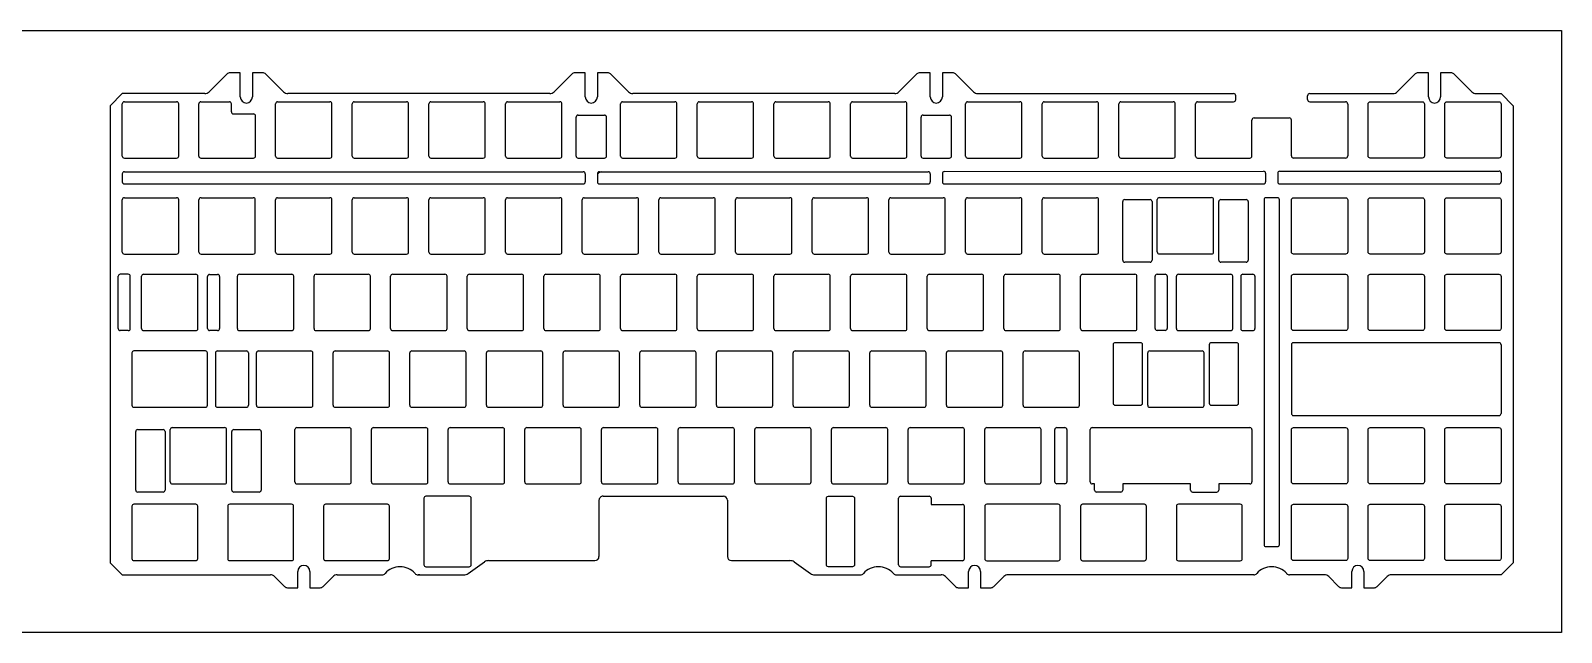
# Model space of a CAD drawing. Header units: inches. Extents: x -26 to 809, y 26 to 268.
# Drawn here: x 428.2 to 808.6, y 25.9 to 175.4 of the extents above; entities that cross this region are included whole.
import ezdxf

# ---------------------------------------------------------------- set-up
doc = ezdxf.new("R2010")
doc.units = ezdxf.units.IN
doc.header["$MEASUREMENT"] = 0
doc.layers.add('HOLE', color=10, linetype='Continuous')
doc.layers.add('최종보강', color=7, linetype='Continuous')

msp = doc.modelspace()

# ---------------------------------------------------------------- linework, layer by layer
for p, q in [((727.73, 158.25), (727.73, 159.18)), ((745.55, 158.25), (745.55, 159.18)), ((732.28, 153.7), (741, 153.7)), ((741.55, 97.34), (741.55, 80.24)), ((793.65, 97.34), (793.65, 80.24)), ((570.48, 59.69), (600.38, 59.69))]:
    msp.add_line(p, q)
at = {"color": 7}
for p, q in [((746.1, 157.7), (755, 157.7)), ((755.55, 157.15), (755.55, 144.25)), ((741.55, 144.25), (741.55, 153.15)), ((755, 143.7), (742.1, 143.7)), ((731.73, 76.24), (731.73, 63.24)), ((485.53, 75.76), (485.53, 61.22)), ((692.58, 62.74), (692.04, 62.74)), ((716.5, 61.23), (716.5, 62.74)), ((569.48, 58.69), (569.48, 44.69)), ((601.38, 58.69), (601.38, 44.69)), ((699.13, 60.74), (693.13, 60.74))]:
    msp.add_line(p, q, dxfattribs=at)
at = {"color": 7, "linetype": 'Continuous', "lineweight": 25}
for p, q in [((691.54, 63.24), (691.54, 76.24)), ((692.04, 76.74), (731.23, 76.74)), ((692.54, 62.74), (692.63, 62.74)), ((692.63, 61.24), (692.63, 62.74)), ((716.5, 62.74), (699.63, 62.74)), ((699.63, 62.74), (699.63, 61.24)), ((731.23, 62.74), (723.5, 62.74)), ((723.5, 62.74), (723.5, 61.23)), ((643.91, 42.67), (643.91, 59.17)), ((644.41, 59.67), (651.53, 59.67)), ((652.03, 59.17), (652.03, 57.67)), ((652.03, 57.67), (659.79, 57.67)), ((644.41, 42.17), (651.53, 42.17)), ((652.03, 42.67), (652.03, 43.67)), ((659.79, 43.67), (652.03, 43.67))]:
    msp.add_line(p, q, dxfattribs=at)
msp.add_lwpolyline([(57.97, 175.39), (808.63, 175.39), (808.63, 25.86), (57.97, 25.86)], close=True)
at = {"color": 7}
for points in [[(774.05, 157.7, -0.414214), (774.6, 157.15), (774.6, 144.25, -0.414214), (774.05, 143.7), (761.15, 143.7, -0.414214), (760.6, 144.25), (760.6, 157.15, -0.414214), (761.15, 157.7)], [(793.1, 157.7, -0.414214), (793.65, 157.15), (793.65, 144.25, -0.414214), (793.1, 143.7), (780.2, 143.7, -0.414214), (779.65, 144.25), (779.65, 157.15, -0.414214), (780.2, 157.7)], [(741.55, 133.32, -0.414214), (742.1, 133.87), (755, 133.87, -0.414214), (755.55, 133.32), (755.55, 120.42, -0.414214), (755, 119.87), (742.1, 119.87, -0.414214), (741.55, 120.42)], [(774.05, 133.87, -0.414214), (774.6, 133.32), (774.6, 120.42, -0.414214), (774.05, 119.87), (761.15, 119.87, -0.414214), (760.6, 120.42), (760.6, 133.32, -0.414214), (761.15, 133.87)], [(793.1, 133.87, -0.414214), (793.65, 133.32), (793.65, 120.42, -0.414214), (793.1, 119.87), (780.2, 119.87, -0.414214), (779.65, 120.42), (779.65, 133.32, -0.414214), (780.2, 133.87)], [(741.55, 114.29, -0.414214), (742.1, 114.84), (755, 114.84, -0.414214), (755.55, 114.29), (755.55, 101.39, -0.414214), (755, 100.84), (742.1, 100.84, -0.414214), (741.55, 101.39)], [(774.05, 114.84, -0.414214), (774.6, 114.29), (774.6, 101.39, -0.414214), (774.05, 100.84), (761.15, 100.84, -0.414214), (760.6, 101.39), (760.6, 114.29, -0.414214), (761.15, 114.84)], [(793.1, 114.84, -0.414214), (793.65, 114.29), (793.65, 101.39, -0.414214), (793.1, 100.84), (780.2, 100.84, -0.414214), (779.65, 101.39), (779.65, 114.29, -0.414214), (780.2, 114.84)], [(741.55, 76.19, -0.414214), (742.1, 76.74), (755, 76.74, -0.414214), (755.55, 76.19), (755.55, 63.29, -0.414214), (755, 62.74), (742.1, 62.74, -0.414214), (741.55, 63.29)], [(774.05, 76.74, -0.414214), (774.6, 76.19), (774.6, 63.29, -0.414214), (774.05, 62.74), (761.15, 62.74, -0.414214), (760.6, 63.29), (760.6, 76.19, -0.414214), (761.15, 76.74)], [(793.1, 76.74, -0.414214), (793.65, 76.19), (793.65, 63.29, -0.414214), (793.1, 62.74), (780.2, 62.74, -0.414214), (779.65, 63.29), (779.65, 76.19, -0.414214), (780.2, 76.74)], [(741.55, 57.16, -0.414214), (742.1, 57.71), (755, 57.71, -0.414214), (755.55, 57.16), (755.55, 44.26, -0.414214), (755, 43.71), (742.1, 43.71, -0.414214), (741.55, 44.26)], [(774.05, 57.71, -0.414214), (774.6, 57.16), (774.6, 44.26, -0.414214), (774.05, 43.71), (761.15, 43.71, -0.414214), (760.6, 44.26), (760.6, 57.16, -0.414214), (761.15, 57.71)], [(793.1, 57.71, -0.414214), (793.65, 57.16), (793.65, 44.26, -0.414214), (793.1, 43.71), (780.2, 43.71, -0.414214), (779.65, 44.26), (779.65, 57.16, -0.414214), (780.2, 57.71)]]:
    msp.add_lwpolyline(points, format="xyb", close=True, dxfattribs=at)
for centre, radius, start, end in [((727.18, 159.18), 0.55, 0, 90), ((727.18, 158.25), 0.55, 270, 0), ((746.1, 159.18), 0.55, 90, 180), ((746.1, 158.25), 0.55, 180, 270), ((732.28, 153.15), 0.55, 90, 180), ((741, 153.15), 0.55, 0, 90), ((742.05, 97.34), 0.5, 90, 180), ((793.15, 97.34), 0.5, 0, 90), ((742.05, 80.24), 0.5, 180, 270), ((793.15, 80.24), 0.5, 270, 0), ((570.48, 58.69), 1, 89.9973, 180), ((600.38, 58.69), 1, 0, 89.9973)]:
    msp.add_arc(centre, radius, start, end)
for centre, radius, start, end in [((755, 157.15), 0.55, 0, 90), ((742.1, 144.25), 0.55, 180, 270), ((755, 144.25), 0.55, 270, 0), ((485.03, 75.76), 0.5, 0, 90), ((731.23, 76.24), 0.5, 0, 89.9999), ((485.03, 61.22), 0.5, 270, 0), ((692.04, 63.24), 0.5, 180, 270), ((699.13, 61.24), 0.5, 270, 0), ((717, 61.23), 0.5, 180, 270), ((723, 61.23), 0.5, 270, 0), ((659.79, 57.17), 0.5, 359.9975, 90), ((568.48, 44.69), 1, 270, 0), ((602.38, 44.69), 1, 180, 270)]:
    msp.add_arc(centre, radius, start, end, dxfattribs=at)
at = {"color": 7, "linetype": 'Continuous', "lineweight": 25}
for centre, radius, start, end in [((692.04, 76.24), 0.5, 89.9999, 180), ((730.73, 75.74), 1, 89.4666, 90), ((644.41, 59.17), 0.5, 90, 180), ((651.53, 59.17), 0.5, 0, 90), ((644.41, 42.67), 0.5, 180, 270), ((651.53, 42.67), 0.5, 270, 0)]:
    msp.add_arc(centre, radius, start, end, dxfattribs=at)
at = {"color": 7, "lineweight": 25}
for centre, start, end in [((693.13, 61.24), 180, 270), ((731.23, 63.24), 270, 0)]:
    msp.add_arc(centre, 0.5, start, end, dxfattribs=at)
at = {"layer": 'Defpoints', "color": 7}
for p, q in [((477.05, 164.64), (472.58, 160.17)), ((480.35, 164.93), (477.76, 164.93)), ((480.35, 158.9), (480.35, 164.93)), ((485.93, 164.93), (483.35, 164.93)), ((483.35, 164.93), (483.35, 158.9)), ((491.11, 160.17), (486.64, 164.64)), ((562.78, 164.64), (558.31, 160.17)), ((566.07, 164.93), (563.48, 164.93)), ((566.07, 158.9), (566.07, 164.93)), ((571.66, 164.93), (569.07, 164.93)), ((569.07, 164.93), (569.07, 158.9)), ((576.83, 160.17), (572.36, 164.64)), ((648.5, 164.64), (644.03, 160.17)), ((651.8, 164.93), (649.21, 164.93)), ((651.8, 158.9), (651.8, 164.93)), ((657.38, 164.93), (654.8, 164.93)), ((654.8, 164.93), (654.8, 158.9)), ((658.09, 164.64), (662.56, 160.17)), ((767.86, 160.17), (772.33, 164.64)), ((775.62, 164.93), (773.03, 164.93)), ((775.62, 158.9), (775.62, 164.93)), ((781.21, 164.93), (778.62, 164.93)), ((778.62, 164.93), (778.62, 158.9)), ((781.91, 164.64), (786.38, 160.17)), ((451.01, 159.73), (448.01, 156.73)), ((448.01, 156.73), (448.01, 43.17)), ((471.52, 159.73), (451.01, 159.73)), ((451.03, 144.2), (451.03, 157.2)), ((451.53, 157.7), (464.53, 157.7)), ((465.03, 144.2), (465.03, 157.2)), ((470.03, 144.2), (470.03, 157.2)), ((470.53, 157.7), (477.63, 157.7)), ((478.13, 155.2), (478.13, 157.2)), ((489.13, 144.2), (489.13, 157.2)), ((489.63, 157.7), (502.63, 157.7)), ((557.25, 159.73), (492.17, 159.73)), ((503.13, 144.2), (503.13, 157.2)), ((508.18, 144.2), (508.18, 157.2)), ((508.68, 157.7), (521.68, 157.7)), ((522.18, 144.2), (522.18, 157.2)), ((527.23, 144.2), (527.23, 157.2)), ((527.73, 157.7), (540.73, 157.7)), ((541.23, 144.2), (541.23, 157.2)), ((546.28, 144.2), (546.28, 157.2)), ((546.78, 157.7), (559.78, 157.7)), ((560.28, 144.2), (560.28, 157.2)), ((574.86, 144.2), (574.86, 157.2)), ((575.36, 157.7), (588.36, 157.7)), ((642.97, 159.73), (577.89, 159.73)), ((588.86, 144.2), (588.86, 157.2)), ((593.91, 144.2), (593.91, 157.2)), ((594.41, 157.7), (607.41, 157.7)), ((607.91, 144.2), (607.91, 157.2)), ((612.96, 144.2), (612.96, 157.2)), ((613.46, 157.7), (626.46, 157.7)), ((626.96, 144.2), (626.96, 157.2)), ((632.01, 144.2), (632.01, 157.2)), ((632.51, 157.7), (645.51, 157.7)), ((646.01, 144.2), (646.01, 157.2)), ((660.58, 144.2), (660.58, 157.2)), ((661.08, 157.7), (674.08, 157.7)), ((663.62, 159.73), (727.18, 159.73)), ((674.58, 144.2), (674.58, 157.2)), ((679.63, 144.2), (679.63, 157.2)), ((680.13, 157.7), (693.13, 157.7)), ((693.63, 144.2), (693.63, 157.2)), ((698.68, 144.2), (698.68, 157.2)), ((699.18, 157.7), (712.18, 157.7)), ((712.68, 144.2), (712.68, 157.2)), ((717.73, 144.2), (717.73, 157.2)), ((718.23, 157.7), (727.18, 157.7)), ((746.1, 159.73), (766.8, 159.73)), ((787.44, 159.73), (793.67, 159.73)), ((793.67, 159.73), (796.67, 156.73)), ((796.67, 156.73), (796.67, 43.17)), ((478.63, 154.7), (483.63, 154.7)), ((484.13, 144.2), (484.13, 154.2)), ((563.79, 144.2), (563.79, 153.9)), ((564.29, 154.4), (570.85, 154.4)), ((571.35, 144.2), (571.35, 153.9)), ((649.51, 144.2), (649.51, 153.9)), ((650.01, 154.4), (656.58, 154.4)), ((657.08, 144.2), (657.08, 153.9)), ((731.73, 144.2), (731.73, 153.15)), ((451.53, 143.7), (464.53, 143.7)), ((470.53, 143.7), (483.63, 143.7)), ((489.63, 143.7), (502.63, 143.7)), ((508.68, 143.7), (521.68, 143.7)), ((527.73, 143.7), (540.73, 143.7)), ((546.78, 143.7), (559.78, 143.7)), ((564.29, 143.7), (570.85, 143.7)), ((575.36, 143.7), (588.36, 143.7)), ((594.41, 143.7), (607.41, 143.7)), ((613.46, 143.7), (626.46, 143.7)), ((632.51, 143.7), (645.51, 143.7)), ((650.01, 143.7), (656.58, 143.7)), ((661.08, 143.7), (674.08, 143.7)), ((680.13, 143.7), (693.13, 143.7)), ((699.18, 143.7), (712.18, 143.7)), ((718.23, 143.7), (731.23, 143.7)), ((451.03, 139.8), (451.03, 137.8)), ((451.53, 140.3), (565.57, 140.3)), ((451.53, 137.3), (565.57, 137.3)), ((566.07, 139.8), (566.07, 137.8)), ((569.07, 139.8), (569.07, 137.8)), ((569.57, 140.3), (651.3, 140.3)), ((569.57, 137.3), (651.3, 137.3)), ((651.8, 139.8), (651.8, 137.8)), ((654.8, 139.87), (654.8, 137.8)), ((655.29, 140.37), (734.64, 140.44)), ((655.3, 137.3), (734.64, 137.3)), ((735.14, 139.94), (735.14, 137.8)), ((738.14, 139.95), (738.14, 137.8)), ((738.64, 140.45), (793.14, 140.5)), ((738.64, 137.3), (793.15, 137.3)), ((793.65, 140), (793.65, 137.8)), ((451.03, 120.37), (451.03, 133.37)), ((451.53, 133.87), (464.53, 133.87)), ((465.03, 120.37), (465.03, 133.37)), ((470.08, 120.37), (470.08, 133.37)), ((470.58, 133.87), (483.58, 133.87)), ((484.08, 120.37), (484.08, 133.37)), ((489.13, 120.37), (489.13, 133.37)), ((489.63, 133.87), (502.63, 133.87)), ((503.13, 120.37), (503.13, 133.37)), ((508.18, 120.37), (508.18, 133.37)), ((508.68, 133.87), (521.68, 133.87)), ((522.18, 120.37), (522.18, 133.37)), ((527.23, 120.37), (527.23, 133.37)), ((527.73, 133.87), (540.73, 133.87)), ((541.23, 120.37), (541.23, 133.37)), ((546.28, 120.37), (546.28, 133.37)), ((546.78, 133.87), (559.78, 133.87)), ((560.28, 120.37), (560.28, 133.37)), ((565.33, 120.37), (565.33, 133.37)), ((565.83, 133.87), (578.83, 133.87)), ((579.33, 120.37), (579.33, 133.37)), ((584.38, 120.37), (584.38, 133.37)), ((584.88, 133.87), (597.88, 133.87)), ((598.38, 120.37), (598.38, 133.37)), ((603.43, 120.37), (603.43, 133.37)), ((603.93, 133.87), (616.93, 133.87)), ((617.43, 120.37), (617.43, 133.37)), ((622.48, 120.37), (622.48, 133.37)), ((622.98, 133.87), (635.98, 133.87)), ((636.48, 120.37), (636.48, 133.37)), ((641.53, 120.37), (641.53, 133.37)), ((642.03, 133.87), (655.03, 133.87)), ((655.53, 120.37), (655.53, 133.37)), ((660.58, 120.37), (660.58, 133.37)), ((661.08, 133.87), (674.08, 133.87)), ((674.58, 120.37), (674.58, 133.37)), ((679.63, 120.37), (679.63, 133.37)), ((680.13, 133.87), (693.13, 133.87)), ((693.63, 120.37), (693.63, 133.37)), ((708.21, 120.39), (708.21, 133.39)), ((708.71, 133.89), (721.71, 133.89)), ((722.21, 120.39), (722.21, 133.39)), ((734.74, 133.37), (734.74, 47.67)), ((738.05, 133.87), (735.24, 133.87)), ((738.55, 47.67), (738.55, 133.37)), ((451.53, 119.87), (464.53, 119.87)), ((470.58, 119.87), (483.58, 119.87)), ((489.63, 119.87), (502.63, 119.87)), ((508.68, 119.87), (521.68, 119.87)), ((527.73, 119.87), (540.73, 119.87)), ((546.78, 119.87), (559.78, 119.87)), ((565.83, 119.87), (578.83, 119.87)), ((584.88, 119.87), (597.88, 119.87)), ((603.93, 119.87), (616.93, 119.87)), ((622.98, 119.87), (635.98, 119.87)), ((642.03, 119.87), (655.03, 119.87)), ((661.08, 119.87), (674.08, 119.87)), ((680.13, 119.87), (693.13, 119.87)), ((708.71, 119.89), (721.71, 119.89)), ((450.01, 101.34), (450.01, 114.34)), ((452.51, 114.84), (450.51, 114.84)), ((453.01, 101.34), (453.01, 114.34)), ((455.8, 101.34), (455.8, 114.34)), ((456.3, 114.84), (469.3, 114.84)), ((469.8, 101.34), (469.8, 114.34)), ((472.2, 101.37), (472.2, 114.31)), ((472.7, 114.81), (474.7, 114.81)), ((475.2, 114.31), (475.2, 101.37)), ((479.61, 101.34), (479.61, 114.34)), ((480.11, 114.84), (493.11, 114.84)), ((493.61, 101.34), (493.61, 114.34)), ((498.66, 101.34), (498.66, 114.34)), ((499.16, 114.84), (512.16, 114.84)), ((512.66, 101.34), (512.66, 114.34)), ((517.71, 101.34), (517.71, 114.34)), ((518.21, 114.84), (531.21, 114.84)), ((531.71, 101.34), (531.71, 114.34)), ((536.76, 101.34), (536.76, 114.34)), ((537.26, 114.84), (550.26, 114.84)), ((550.76, 101.34), (550.76, 114.34)), ((555.81, 101.34), (555.81, 114.34)), ((556.31, 114.84), (569.31, 114.84)), ((569.81, 101.34), (569.81, 114.34)), ((574.86, 101.34), (574.86, 114.34)), ((575.36, 114.84), (588.36, 114.84)), ((588.86, 101.34), (588.86, 114.34)), ((593.91, 101.34), (593.91, 114.34)), ((594.41, 114.84), (607.41, 114.84)), ((607.91, 101.34), (607.91, 114.34)), ((612.96, 101.34), (612.96, 114.34)), ((613.46, 114.84), (626.46, 114.84)), ((626.96, 101.34), (626.96, 114.34)), ((632.01, 101.34), (632.01, 114.34)), ((632.51, 114.84), (645.51, 114.84)), ((646.01, 101.34), (646.01, 114.34)), ((651.06, 101.34), (651.06, 114.34)), ((651.56, 114.84), (664.56, 114.84)), ((665.06, 101.34), (665.06, 114.34)), ((670.11, 101.34), (670.11, 114.34)), ((670.61, 114.84), (683.61, 114.84)), ((684.11, 101.34), (684.11, 114.34)), ((689.16, 101.34), (689.16, 114.34)), ((689.66, 114.84), (702.66, 114.84)), ((703.16, 101.34), (703.16, 114.34)), ((707.67, 101.4), (707.67, 114.34)), ((708.17, 114.84), (710.17, 114.84)), ((710.67, 114.34), (710.67, 101.4)), ((712.97, 101.34), (712.97, 114.34)), ((713.47, 114.84), (726.47, 114.84)), ((726.97, 101.34), (726.97, 114.34)), ((728.97, 114.34), (728.97, 101.34)), ((729.47, 114.84), (731.97, 114.84)), ((732.47, 114.34), (732.47, 101.34)), ((452.51, 100.84), (450.51, 100.84)), ((456.3, 100.84), (469.3, 100.84)), ((474.7, 100.87), (472.7, 100.87)), ((480.11, 100.84), (493.11, 100.84)), ((499.16, 100.84), (512.16, 100.84)), ((518.21, 100.84), (531.21, 100.84)), ((537.26, 100.84), (550.26, 100.84)), ((556.31, 100.84), (569.31, 100.84)), ((575.36, 100.84), (588.36, 100.84)), ((594.41, 100.84), (607.41, 100.84)), ((613.46, 100.84), (626.46, 100.84)), ((632.51, 100.84), (645.51, 100.84)), ((651.56, 100.84), (664.56, 100.84)), ((670.61, 100.84), (683.61, 100.84)), ((689.66, 100.84), (702.66, 100.84)), ((710.17, 100.9), (708.17, 100.9)), ((713.47, 100.84), (726.47, 100.84)), ((729.47, 100.84), (731.97, 100.84)), ((453.41, 95.29), (453.41, 82.29)), ((471.68, 95.79), (453.91, 95.79)), ((472.18, 82.29), (472.18, 95.29)), ((474.18, 95.29), (474.18, 82.29)), ((474.68, 95.79), (481.87, 95.79)), ((482.37, 95.29), (482.37, 82.29)), ((484.37, 82.29), (484.37, 95.29)), ((484.87, 95.79), (497.87, 95.79)), ((498.37, 82.29), (498.37, 95.29)), ((503.42, 82.29), (503.42, 95.29)), ((503.92, 95.79), (516.92, 95.79)), ((517.42, 82.29), (517.42, 95.29)), ((522.47, 82.29), (522.47, 95.29)), ((522.97, 95.79), (535.97, 95.79)), ((536.47, 82.29), (536.47, 95.29)), ((541.52, 82.29), (541.52, 95.29)), ((542.02, 95.79), (555.02, 95.79)), ((555.52, 82.29), (555.52, 95.29)), ((560.57, 82.29), (560.57, 95.29)), ((561.07, 95.79), (574.07, 95.79)), ((574.57, 82.29), (574.57, 95.29)), ((579.62, 82.29), (579.62, 95.29)), ((580.12, 95.79), (593.12, 95.79)), ((593.62, 82.29), (593.62, 95.29)), ((598.67, 82.29), (598.67, 95.29)), ((599.17, 95.79), (612.17, 95.79)), ((612.67, 82.29), (612.67, 95.29)), ((617.72, 82.29), (617.72, 95.29)), ((618.22, 95.79), (631.22, 95.79)), ((631.72, 82.29), (631.72, 95.29)), ((636.77, 82.29), (636.77, 95.29)), ((637.27, 95.79), (650.27, 95.79)), ((650.77, 82.29), (650.77, 95.29)), ((655.82, 82.29), (655.82, 95.29)), ((656.32, 95.79), (669.32, 95.79)), ((669.82, 82.29), (669.82, 95.29)), ((674.87, 82.29), (674.87, 95.29)), ((675.37, 95.79), (688.37, 95.79)), ((688.87, 82.29), (688.87, 95.29)), ((705.83, 82.29), (705.83, 95.29)), ((706.33, 95.79), (719.33, 95.79)), ((719.83, 82.29), (719.83, 95.29)), ((793.15, 97.84), (742.05, 97.84)), ((453.91, 81.79), (471.68, 81.79)), ((474.68, 81.79), (481.87, 81.79)), ((484.87, 81.79), (497.87, 81.79)), ((503.92, 81.79), (516.92, 81.79)), ((522.97, 81.79), (535.97, 81.79)), ((542.02, 81.79), (555.02, 81.79)), ((561.07, 81.79), (574.07, 81.79)), ((580.12, 81.79), (593.12, 81.79)), ((599.17, 81.79), (612.17, 81.79)), ((618.22, 81.79), (631.22, 81.79)), ((637.27, 81.79), (650.27, 81.79)), ((656.32, 81.79), (669.32, 81.79)), ((675.37, 81.79), (688.37, 81.79)), ((706.33, 81.79), (719.33, 81.79)), ((462.94, 63.24), (462.94, 76.24)), ((463.44, 76.74), (476.44, 76.74)), ((476.94, 63.24), (476.94, 76.24)), ((493.9, 63.24), (493.9, 76.24)), ((494.4, 76.74), (507.4, 76.74)), ((507.9, 63.24), (507.9, 76.24)), ((512.95, 63.24), (512.95, 76.24)), ((513.45, 76.74), (526.45, 76.74)), ((526.95, 63.24), (526.95, 76.24)), ((532, 63.24), (532, 76.24)), ((532.5, 76.74), (545.5, 76.74)), ((546, 63.24), (546, 76.24)), ((551.05, 63.24), (551.05, 76.24)), ((551.55, 76.74), (564.55, 76.74)), ((565.05, 63.24), (565.05, 76.24)), ((570.1, 63.24), (570.1, 76.24)), ((570.6, 76.74), (583.6, 76.74)), ((584.1, 63.24), (584.1, 76.24)), ((589.15, 63.24), (589.15, 76.24)), ((589.65, 76.74), (602.65, 76.74)), ((603.15, 63.24), (603.15, 76.24)), ((608.2, 63.24), (608.2, 76.24)), ((608.7, 76.74), (621.7, 76.74)), ((622.2, 63.24), (622.2, 76.24)), ((627.25, 63.24), (627.25, 76.24)), ((627.75, 76.74), (640.75, 76.74)), ((641.25, 63.24), (641.25, 76.24)), ((646.3, 63.24), (646.3, 76.24)), ((646.8, 76.74), (659.8, 76.74)), ((660.3, 63.24), (660.3, 76.24)), ((665.35, 63.24), (665.35, 76.24)), ((665.85, 76.74), (678.85, 76.74)), ((679.35, 63.24), (679.35, 76.24)), ((682.75, 63.3), (682.75, 76.24)), ((683.25, 76.74), (685.25, 76.74)), ((685.75, 76.24), (685.75, 63.3)), ((742.05, 79.74), (793.15, 79.74)), ((463.44, 62.74), (476.44, 62.74)), ((494.4, 62.74), (507.4, 62.74)), ((513.45, 62.74), (526.45, 62.74)), ((532.5, 62.74), (545.5, 62.74)), ((551.55, 62.74), (564.55, 62.74)), ((570.6, 62.74), (583.6, 62.74)), ((589.65, 62.74), (602.65, 62.74)), ((608.7, 62.74), (621.7, 62.74)), ((627.75, 62.74), (640.75, 62.74)), ((646.8, 62.74), (659.8, 62.74)), ((665.85, 62.74), (678.85, 62.74)), ((685.25, 62.8), (683.25, 62.8)), ((453.41, 57.19), (453.41, 44.19)), ((469.29, 57.69), (453.91, 57.69)), ((469.79, 44.19), (469.79, 57.19)), ((477.22, 57.19), (477.22, 44.19)), ((493.1, 57.69), (477.72, 57.69)), ((493.6, 44.19), (493.6, 57.19)), ((501.03, 57.19), (501.03, 44.19)), ((516.91, 57.69), (501.53, 57.69)), ((517.41, 44.19), (517.41, 57.19)), ((660.29, 44.17), (660.29, 57.17)), ((665.34, 57.18), (665.34, 44.18)), ((683.6, 57.68), (665.84, 57.68)), ((684.1, 44.18), (684.1, 57.18)), ((689.15, 57.18), (689.15, 44.18)), ((705.03, 57.68), (689.65, 57.68)), ((705.53, 44.18), (705.53, 57.18)), ((712.96, 57.18), (712.96, 44.18)), ((728.84, 57.68), (713.46, 57.68)), ((717, 60.73), (723, 60.73)), ((729.34, 44.18), (729.34, 57.18)), ((735.24, 47.17), (738.05, 47.17)), ((448.01, 43.17), (451.01, 40.17)), ((453.91, 43.69), (469.29, 43.69)), ((477.72, 43.69), (493.1, 43.69)), ((501.53, 43.69), (516.91, 43.69)), ((525.97, 44.69), (525.97, 44.69)), ((536.95, 40.46), (540.99, 43.4)), ((542.03, 43.69), (568.48, 43.69)), ((602.38, 43.69), (616.92, 43.69)), ((617.96, 43.4), (622.01, 40.46)), ((665.84, 43.68), (683.6, 43.68)), ((689.65, 43.68), (705.03, 43.68)), ((713.46, 43.68), (728.84, 43.68)), ((796.67, 43.17), (793.67, 40.17)), ((451.01, 40.17), (487.81, 40.17)), ((488.87, 39.73), (491.34, 37.26)), ((494.63, 36.97), (494.63, 40.99)), ((497.63, 40.99), (497.63, 36.97)), ((500.93, 37.26), (503.39, 39.73)), ((504.45, 40.17), (515.57, 40.17)), ((524.97, 40.17), (524.51, 40.17)), ((524.51, 40.17), (535.91, 40.17)), ((623.04, 40.17), (634.44, 40.17)), ((643.39, 40.17), (654.5, 40.17)), ((655.56, 39.73), (658.03, 37.26)), ((661.32, 36.97), (661.32, 40.99)), ((664.32, 40.99), (664.32, 36.97)), ((667.61, 37.26), (670.08, 39.73)), ((732.17, 40.17), (671.14, 40.17)), ((749.75, 40.17), (741.11, 40.17)), ((750.81, 39.73), (753.28, 37.26)), ((756.57, 36.97), (756.57, 40.99)), ((759.57, 40.99), (759.57, 36.97)), ((762.86, 37.26), (765.33, 39.73)), ((793.67, 40.17), (766.39, 40.17)), ((492.05, 36.97), (494.63, 36.97)), ((497.63, 36.97), (500.22, 36.97)), ((658.73, 36.97), (661.32, 36.97)), ((664.32, 36.97), (666.91, 36.97)), ((753.98, 36.97), (756.57, 36.97)), ((759.57, 36.97), (762.16, 36.97))]:
    msp.add_line(p, q, dxfattribs=at)
for centre, radius, start, end in [((477.76, 163.93), 1, 90, 135), ((485.93, 163.93), 1, 45, 90), ((563.48, 163.93), 1, 90, 135), ((571.66, 163.93), 1, 45, 90), ((649.21, 163.93), 1, 90, 135), ((657.38, 163.93), 1, 45, 90), ((773.03, 163.93), 1, 90, 135), ((781.21, 163.93), 1, 45, 90), ((471.52, 161.23), 1.5, 270, 315), ((492.17, 161.23), 1.5, 225, 270), ((557.25, 161.23), 1.5, 270, 315), ((577.89, 161.23), 1.5, 225, 270), ((642.97, 161.23), 1.5, 270, 315), ((663.62, 161.23), 1.5, 225, 270), ((766.8, 161.23), 1.5, 270, 315), ((787.44, 161.23), 1.5, 225, 270), ((451.53, 157.2), 0.5, 90, 180), ((464.53, 157.2), 0.5, 0, 90), ((470.53, 157.2), 0.5, 90, 180), ((477.63, 157.2), 0.5, 0, 90), ((481.85, 158.9), 1.5, 180, 0), ((489.63, 157.2), 0.5, 90, 180), ((502.63, 157.2), 0.5, 0, 90), ((508.68, 157.2), 0.5, 90, 180), ((521.68, 157.2), 0.5, 0, 90), ((527.73, 157.2), 0.5, 90, 180), ((540.73, 157.2), 0.5, 0, 90), ((546.78, 157.2), 0.5, 90, 180), ((559.78, 157.2), 0.5, 0, 90), ((567.57, 158.9), 1.5, 180, 0), ((575.36, 157.2), 0.5, 90, 180), ((588.36, 157.2), 0.5, 0, 90), ((594.41, 157.2), 0.5, 90, 180), ((607.41, 157.2), 0.5, 0, 90), ((613.46, 157.2), 0.5, 90, 180), ((626.46, 157.2), 0.5, 0, 90), ((632.51, 157.2), 0.5, 90, 180), ((645.51, 157.2), 0.5, 0, 90), ((653.3, 158.9), 1.5, 180, 0), ((661.08, 157.2), 0.5, 90, 180), ((674.08, 157.2), 0.5, 0, 90), ((680.13, 157.2), 0.5, 90, 180), ((693.13, 157.2), 0.5, 0, 90), ((699.18, 157.2), 0.5, 90, 180), ((712.18, 157.2), 0.5, 0, 90), ((718.23, 157.2), 0.5, 90, 180), ((777.12, 158.9), 1.5, 180, 0), ((478.63, 155.2), 0.5, 180, 270), ((483.63, 154.2), 0.5, 0, 90), ((564.29, 153.9), 0.5, 90, 180), ((570.85, 153.9), 0.5, 0, 90), ((650.01, 153.9), 0.5, 90, 180), ((656.58, 153.9), 0.5, 0, 90), ((451.53, 144.2), 0.5, 180, 270), ((464.53, 144.2), 0.5, 270, 0), ((470.53, 144.2), 0.5, 180, 270), ((483.63, 144.2), 0.5, 270, 0), ((489.63, 144.2), 0.5, 180, 270), ((502.63, 144.2), 0.5, 270, 0), ((508.68, 144.2), 0.5, 180, 270), ((521.68, 144.2), 0.5, 270, 0), ((527.73, 144.2), 0.5, 180, 270), ((540.73, 144.2), 0.5, 270, 0), ((546.78, 144.2), 0.5, 180, 270), ((559.78, 144.2), 0.5, 270, 0), ((564.29, 144.2), 0.5, 180, 270), ((570.85, 144.2), 0.5, 270, 0), ((575.36, 144.2), 0.5, 180, 270), ((588.36, 144.2), 0.5, 270, 0), ((594.41, 144.2), 0.5, 180, 270), ((607.41, 144.2), 0.5, 270, 0), ((613.46, 144.2), 0.5, 180, 270), ((626.46, 144.2), 0.5, 270, 0), ((632.51, 144.2), 0.5, 180, 270), ((645.51, 144.2), 0.5, 270, 0), ((650.01, 144.2), 0.5, 180, 270), ((656.58, 144.2), 0.5, 270, 0), ((661.08, 144.2), 0.5, 180, 270), ((674.08, 144.2), 0.5, 270, 0), ((680.13, 144.2), 0.5, 180, 270), ((693.13, 144.2), 0.5, 270, 0), ((699.18, 144.2), 0.5, 180, 270), ((712.18, 144.2), 0.5, 270, 0), ((718.23, 144.2), 0.5, 180, 270), ((731.23, 144.2), 0.5, 270, 0), ((451.53, 139.8), 0.5, 90, 180), ((451.53, 137.8), 0.5, 180, 270), ((565.57, 139.8), 0.5, 0, 90), ((565.57, 137.8), 0.5, 270, 0), ((569.57, 139.8), 0.5, 90, 180), ((570.07, 139.3), 1, 90, 180), ((569.57, 137.8), 0.5, 180, 270), ((651.3, 139.8), 0.5, 0, 90), ((651.3, 137.8), 0.5, 270, 0), ((655.3, 139.87), 0.5, 90.0542, 180), ((655.3, 137.8), 0.5, 180, 270), ((734.64, 139.94), 0.5, 360, 90.0542), ((734.64, 137.8), 0.5, 270, 360), ((738.64, 139.95), 0.5, 90.0542, 180), ((738.64, 137.8), 0.5, 180, 270), ((793.15, 140), 0.5, 0, 90.0542), ((793.15, 137.8), 0.5, 270, 0), ((451.53, 133.37), 0.5, 90, 180), ((464.53, 133.37), 0.5, 0, 90), ((470.58, 133.37), 0.5, 90, 180), ((483.58, 133.37), 0.5, 0, 90), ((489.63, 133.37), 0.5, 90, 180), ((502.63, 133.37), 0.5, 0, 90), ((508.68, 133.37), 0.5, 90, 180), ((521.68, 133.37), 0.5, 0, 90), ((527.73, 133.37), 0.5, 90, 180), ((540.73, 133.37), 0.5, 0, 90), ((546.78, 133.37), 0.5, 90, 180), ((559.78, 133.37), 0.5, 0, 90), ((565.83, 133.37), 0.5, 90, 180), ((578.83, 133.37), 0.5, 0, 90), ((584.88, 133.37), 0.5, 90, 180), ((597.88, 133.37), 0.5, 0, 90), ((603.93, 133.37), 0.5, 90, 180), ((616.93, 133.37), 0.5, 0, 90), ((622.98, 133.37), 0.5, 90, 180), ((635.98, 133.37), 0.5, 0, 90), ((642.03, 133.37), 0.5, 90, 180), ((655.03, 133.37), 0.5, 0, 90), ((661.08, 133.37), 0.5, 90, 180), ((674.08, 133.37), 0.5, 0, 90), ((680.13, 133.37), 0.5, 90, 180), ((693.13, 133.37), 0.5, 0, 90), ((708.71, 133.39), 0.5, 90, 180), ((721.71, 133.39), 0.5, 0, 90), ((735.24, 133.37), 0.5, 90, 180), ((738.05, 133.37), 0.5, 0, 90), ((451.53, 120.37), 0.5, 180, 270), ((464.53, 120.37), 0.5, 270, 0), ((470.58, 120.37), 0.5, 180, 270), ((483.58, 120.37), 0.5, 270, 0), ((489.63, 120.37), 0.5, 180, 270), ((502.63, 120.37), 0.5, 270, 0), ((508.68, 120.37), 0.5, 180, 270), ((521.68, 120.37), 0.5, 270, 0), ((527.73, 120.37), 0.5, 180, 270), ((540.73, 120.37), 0.5, 270, 0), ((546.78, 120.37), 0.5, 180, 270), ((559.78, 120.37), 0.5, 270, 0), ((565.83, 120.37), 0.5, 180, 270), ((578.83, 120.37), 0.5, 270, 0), ((584.88, 120.37), 0.5, 180, 270), ((597.88, 120.37), 0.5, 270, 0), ((603.93, 120.37), 0.5, 180, 270), ((616.93, 120.37), 0.5, 270, 0), ((622.98, 120.37), 0.5, 180, 270), ((635.98, 120.37), 0.5, 270, 0), ((642.03, 120.37), 0.5, 180, 270), ((655.03, 120.37), 0.5, 270, 0), ((661.08, 120.37), 0.5, 180, 270), ((674.08, 120.37), 0.5, 270, 0), ((680.13, 120.37), 0.5, 180, 270), ((693.13, 120.37), 0.5, 270, 0), ((708.71, 120.39), 0.5, 180, 270), ((721.71, 120.39), 0.5, 270, 0), ((450.51, 114.34), 0.5, 90, 180), ((452.51, 114.34), 0.5, 0, 90), ((456.3, 114.34), 0.5, 90, 180), ((469.3, 114.34), 0.5, 0, 90), ((472.7, 114.31), 0.5, 90, 180), ((474.7, 114.31), 0.5, 360, 90), ((480.11, 114.34), 0.5, 90, 180), ((493.11, 114.34), 0.5, 0, 90), ((499.16, 114.34), 0.5, 90, 180), ((512.16, 114.34), 0.5, 0, 90), ((518.21, 114.34), 0.5, 90, 180), ((531.21, 114.34), 0.5, 0, 90), ((537.26, 114.34), 0.5, 90, 180), ((550.26, 114.34), 0.5, 0, 90), ((556.31, 114.34), 0.5, 90, 180), ((569.31, 114.34), 0.5, 0, 90), ((575.36, 114.34), 0.5, 90, 180), ((588.36, 114.34), 0.5, 0, 90), ((594.41, 114.34), 0.5, 90, 180), ((607.41, 114.34), 0.5, 0, 90), ((613.46, 114.34), 0.5, 90, 180), ((626.46, 114.34), 0.5, 0, 90), ((632.51, 114.34), 0.5, 90, 180), ((645.51, 114.34), 0.5, 0, 90), ((651.56, 114.34), 0.5, 90, 180), ((664.56, 114.34), 0.5, 0, 90), ((670.61, 114.34), 0.5, 90, 180), ((683.61, 114.34), 0.5, 0, 90), ((689.66, 114.34), 0.5, 90, 180), ((702.66, 114.34), 0.5, 0, 90), ((708.17, 114.34), 0.5, 90, 180), ((710.17, 114.34), 0.5, 360, 90), ((713.47, 114.34), 0.5, 90, 180), ((726.47, 114.34), 0.5, 0, 90), ((729.47, 114.34), 0.5, 90, 180), ((731.97, 114.34), 0.5, 0, 90), ((450.51, 101.34), 0.5, 180, 270), ((452.51, 101.34), 0.5, 270, 0), ((456.3, 101.34), 0.5, 180, 270), ((469.3, 101.34), 0.5, 270, 0), ((472.7, 101.37), 0.5, 180, 270), ((474.7, 101.37), 0.5, 270, 360), ((480.11, 101.34), 0.5, 180, 270), ((493.11, 101.34), 0.5, 270, 0), ((499.16, 101.34), 0.5, 180, 270), ((512.16, 101.34), 0.5, 270, 0), ((518.21, 101.34), 0.5, 180, 270), ((531.21, 101.34), 0.5, 270, 0), ((537.26, 101.34), 0.5, 180, 270), ((550.26, 101.34), 0.5, 270, 0), ((556.31, 101.34), 0.5, 180, 270), ((569.31, 101.34), 0.5, 270, 0), ((575.36, 101.34), 0.5, 180, 270), ((588.36, 101.34), 0.5, 270, 0), ((594.41, 101.34), 0.5, 180, 270), ((607.41, 101.34), 0.5, 270, 0), ((613.46, 101.34), 0.5, 180, 270), ((626.46, 101.34), 0.5, 270, 0), ((632.51, 101.34), 0.5, 180, 270), ((645.51, 101.34), 0.5, 270, 0), ((651.56, 101.34), 0.5, 180, 270), ((664.56, 101.34), 0.5, 270, 0), ((670.61, 101.34), 0.5, 180, 270), ((683.61, 101.34), 0.5, 270, 0), ((689.66, 101.34), 0.5, 180, 270), ((702.66, 101.34), 0.5, 270, 0), ((708.17, 101.4), 0.5, 180, 270), ((710.17, 101.4), 0.5, 270, 360), ((713.47, 101.34), 0.5, 180, 270), ((726.47, 101.34), 0.5, 270, 0), ((729.47, 101.34), 0.5, 180, 270), ((731.97, 101.34), 0.5, 270, 0), ((453.91, 95.29), 0.5, 90, 180), ((471.68, 95.29), 0.5, 0, 90), ((474.68, 95.29), 0.5, 90, 180), ((481.87, 95.29), 0.5, 0, 90), ((484.87, 95.29), 0.5, 90, 180), ((497.87, 95.29), 0.5, 0, 90), ((503.92, 95.29), 0.5, 90, 180), ((516.92, 95.29), 0.5, 0, 90), ((522.97, 95.29), 0.5, 90, 180), ((535.97, 95.29), 0.5, 0, 90), ((542.02, 95.29), 0.5, 90, 180), ((555.02, 95.29), 0.5, 0, 90), ((561.07, 95.29), 0.5, 90, 180), ((574.07, 95.29), 0.5, 0, 90), ((580.12, 95.29), 0.5, 90, 180), ((593.12, 95.29), 0.5, 0, 90), ((599.17, 95.29), 0.5, 90, 180), ((612.17, 95.29), 0.5, 0, 90), ((618.22, 95.29), 0.5, 90, 180), ((631.22, 95.29), 0.5, 0, 90), ((637.27, 95.29), 0.5, 90, 180), ((650.27, 95.29), 0.5, 0, 90), ((656.32, 95.29), 0.5, 90, 180), ((669.32, 95.29), 0.5, 0, 90), ((675.37, 95.29), 0.5, 90, 180), ((688.37, 95.29), 0.5, 0, 90), ((706.33, 95.29), 0.5, 90, 180), ((719.33, 95.29), 0.5, 0, 90), ((453.91, 82.29), 0.5, 180, 270), ((471.68, 82.29), 0.5, 270, 0), ((474.68, 82.29), 0.5, 180, 270), ((481.87, 82.29), 0.5, 270, 0), ((484.87, 82.29), 0.5, 180, 270), ((497.87, 82.29), 0.5, 270, 0), ((503.92, 82.29), 0.5, 180, 270), ((516.92, 82.29), 0.5, 270, 0), ((522.97, 82.29), 0.5, 180, 270), ((535.97, 82.29), 0.5, 270, 0), ((542.02, 82.29), 0.5, 180, 270), ((555.02, 82.29), 0.5, 270, 0), ((561.07, 82.29), 0.5, 180, 270), ((574.07, 82.29), 0.5, 270, 0), ((580.12, 82.29), 0.5, 180, 270), ((593.12, 82.29), 0.5, 270, 0), ((599.17, 82.29), 0.5, 180, 270), ((612.17, 82.29), 0.5, 270, 0), ((618.22, 82.29), 0.5, 180, 270), ((631.22, 82.29), 0.5, 270, 0), ((637.27, 82.29), 0.5, 180, 270), ((650.27, 82.29), 0.5, 270, 0), ((656.32, 82.29), 0.5, 180, 270), ((669.32, 82.29), 0.5, 270, 0), ((675.37, 82.29), 0.5, 180, 270), ((688.37, 82.29), 0.5, 270, 0), ((706.33, 82.29), 0.5, 180, 270), ((719.33, 82.29), 0.5, 270, 0), ((463.44, 76.24), 0.5, 90, 180), ((476.44, 76.24), 0.5, 0, 90), ((494.4, 76.24), 0.5, 90, 180), ((507.4, 76.24), 0.5, 0, 90), ((513.45, 76.24), 0.5, 90, 180), ((526.45, 76.24), 0.5, 0, 90), ((532.5, 76.24), 0.5, 90, 180), ((545.5, 76.24), 0.5, 0, 90), ((551.55, 76.24), 0.5, 90, 180), ((564.55, 76.24), 0.5, 0, 90), ((570.6, 76.24), 0.5, 90, 180), ((583.6, 76.24), 0.5, 0, 90), ((589.65, 76.24), 0.5, 90, 180), ((602.65, 76.24), 0.5, 0, 90), ((608.7, 76.24), 0.5, 90, 180), ((621.7, 76.24), 0.5, 0, 90), ((627.75, 76.24), 0.5, 90, 180), ((640.75, 76.24), 0.5, 0, 90), ((646.8, 76.24), 0.5, 90, 180), ((659.8, 76.24), 0.5, 0, 90), ((665.85, 76.24), 0.5, 90, 180), ((678.85, 76.24), 0.5, 0, 90), ((683.25, 76.24), 0.5, 90, 180), ((685.25, 76.24), 0.5, 360, 90), ((463.44, 63.24), 0.5, 180, 270), ((476.44, 63.24), 0.5, 270, 0), ((494.4, 63.24), 0.5, 180, 270), ((507.4, 63.24), 0.5, 270, 0), ((513.45, 63.24), 0.5, 180, 270), ((526.45, 63.24), 0.5, 270, 0), ((532.5, 63.24), 0.5, 180, 270), ((545.5, 63.24), 0.5, 270, 0), ((551.55, 63.24), 0.5, 180, 270), ((564.55, 63.24), 0.5, 270, 0), ((570.6, 63.24), 0.5, 180, 270), ((583.6, 63.24), 0.5, 270, 0), ((589.65, 63.24), 0.5, 180, 270), ((602.65, 63.24), 0.5, 270, 0), ((608.7, 63.24), 0.5, 180, 270), ((621.7, 63.24), 0.5, 270, 0), ((627.75, 63.24), 0.5, 180, 270), ((640.75, 63.24), 0.5, 270, 0), ((646.8, 63.24), 0.5, 180, 270), ((659.8, 63.24), 0.5, 270, 0), ((665.85, 63.24), 0.5, 180, 270), ((678.85, 63.24), 0.5, 270, 0), ((683.25, 63.3), 0.5, 180, 270), ((685.25, 63.3), 0.5, 270, 360), ((453.91, 57.19), 0.5, 89.9975, 179.9975), ((469.29, 57.19), 0.5, 359.9975, 89.9975), ((477.72, 57.19), 0.5, 89.9975, 179.9975), ((493.1, 57.19), 0.5, 359.9975, 89.9975), ((501.53, 57.19), 0.5, 89.9975, 179.9975), ((516.91, 57.19), 0.5, 359.9975, 89.9975), ((665.84, 57.18), 0.5, 89.9975, 179.9975), ((665.84, 57.18), 0.5, 89.9975, 179.9975), ((683.6, 57.18), 0.5, 359.9975, 89.9975), ((689.65, 57.18), 0.5, 89.9975, 179.9975), ((705.03, 57.18), 0.5, 359.9975, 89.9975), ((713.46, 57.18), 0.5, 89.9975, 179.9975), ((728.84, 57.18), 0.5, 359.9975, 89.9975), ((735.24, 47.67), 0.5, 180, 270), ((738.05, 47.67), 0.5, 270, 0), ((453.91, 44.19), 0.5, 179.9975, 269.9975), ((469.29, 44.19), 0.5, 269.9975, 359.9975), ((477.72, 44.19), 0.5, 179.9975, 269.9975), ((493.1, 44.19), 0.5, 269.9975, 359.9975), ((496.13, 40.99), 1.5, 0, 180), ((501.53, 44.19), 0.5, 179.9975, 269.9975), ((520.04, 37.17), 5, 41.8103, 138.1897), ((516.91, 44.19), 0.5, 269.9975, 359.9975), ((542.03, 41.69), 2, 90, 121.1739), ((616.92, 41.69), 2, 58.8261, 90), ((638.91, 37.17), 5, 41.8103, 138.1897), ((659.79, 44.18), 0.5, 269.9975, 359.9975), ((662.82, 40.99), 1.5, 0, 180), ((665.84, 44.18), 0.5, 179.9975, 269.9975), ((683.6, 44.18), 0.5, 269.9975, 359.9975), ((689.65, 44.18), 0.5, 179.9975, 269.9975), ((705.03, 44.18), 0.5, 269.9975, 359.9975), ((713.46, 44.18), 0.5, 179.9975, 269.9975), ((728.84, 44.18), 0.5, 269.9975, 359.9975), ((736.64, 37.17), 5, 41.8103, 138.1897), ((758.07, 40.99), 1.5, 0, 180), ((487.81, 38.67), 1.5, 45, 90), ((504.45, 38.67), 1.5, 90, 135), ((515.57, 41.17), 1, 270, 318.1897), ((524.51, 41.17), 1, 221.8103, 270), ((524.51, 41.17), 1, 221.8103, 270), ((535.91, 42.17), 2, 270, 301.1739), ((623.04, 42.17), 2, 238.8261, 270), ((634.44, 41.17), 1, 270, 318.1897), ((643.39, 41.17), 1, 221.8103, 270), ((654.5, 38.67), 1.5, 45, 90), ((654.5, 38.67), 1.5, 45, 90), ((671.14, 38.67), 1.5, 90, 135), ((732.17, 41.17), 1, 270, 318.1897), ((741.11, 41.17), 1, 221.8103, 270), ((749.75, 38.67), 1.5, 45, 90), ((766.39, 38.67), 1.5, 90, 135), ((492.05, 37.97), 1, 225, 270), ((500.22, 37.97), 1, 270, 315), ((658.73, 37.97), 1, 225, 270), ((666.91, 37.97), 1, 270, 315), ((753.98, 37.97), 1, 225, 270), ((762.16, 37.97), 1, 270, 315)]:
    msp.add_arc(centre, radius, start, end, dxfattribs=at)
at = {"layer": 'HOLE', "color": 7}
for p, q in [((700.12, 133.39), (706.42, 133.39)), ((724, 133.39), (730.3, 133.39)), ((699.62, 118.35), (699.62, 132.89)), ((706.92, 132.89), (706.92, 118.35)), ((723.5, 118.35), (723.5, 132.89)), ((730.8, 132.89), (730.8, 118.35)), ((706.42, 117.85), (700.12, 117.85)), ((730.3, 117.85), (724, 117.85)), ((697.24, 97.34), (697.24, 82.8)), ((704.04, 97.84), (697.74, 97.84)), ((704.54, 82.8), (704.54, 97.34)), ((721.11, 97.34), (721.11, 82.8)), ((727.91, 97.84), (721.61, 97.84)), ((728.41, 82.8), (728.41, 97.34)), ((697.74, 82.3), (704.04, 82.3)), ((721.61, 82.3), (727.91, 82.3)), ((454.85, 76.26), (461.15, 76.26)), ((478.73, 76.26), (485.03, 76.26)), ((454.35, 61.22), (454.35, 75.76)), ((461.65, 75.76), (461.65, 61.22)), ((478.23, 61.22), (478.23, 75.76)), ((461.15, 60.72), (454.85, 60.72)), ((485.03, 60.72), (478.73, 60.72))]:
    msp.add_line(p, q, dxfattribs=at)
for centre, start, end in [((700.12, 132.89), 90, 180), ((706.42, 132.89), 360, 90), ((724, 132.89), 90, 180), ((730.3, 132.89), 360, 90), ((700.12, 118.35), 180, 270), ((706.42, 118.35), 270, 360), ((724, 118.35), 180, 270), ((730.3, 118.35), 270, 360), ((697.74, 97.34), 90, 180), ((704.04, 97.34), 0, 90), ((721.61, 97.34), 90, 180), ((727.91, 97.34), 0, 90), ((697.74, 82.8), 180, 270), ((704.04, 82.8), 270, 0), ((721.61, 82.8), 180, 270), ((727.91, 82.8), 270, 0), ((454.85, 75.76), 90, 180), ((461.15, 75.76), 360, 90), ((478.73, 75.76), 90, 180), ((454.85, 61.22), 180, 270), ((461.15, 61.22), 270, 360), ((478.73, 61.22), 180, 270)]:
    msp.add_arc(centre, 0.5, start, end, dxfattribs=at)
at = {"layer": '최종보강', "color": 7}
for points in [[(525.97, 59.19), (525.97, 42.67, 0.414214), (526.47, 42.17), (537.23, 42.17, 0.414214), (537.73, 42.67), (537.73, 59.19, 0.414201), (537.23, 59.69), (526.47, 59.69, 0.414226)], [(632.98, 59.18), (632.98, 42.67, -0.414214), (632.48, 42.17), (626.48, 42.17, -0.414214), (625.98, 42.67), (625.98, 59.19, -0.414226), (626.48, 59.69), (632.48, 59.68, -0.414201)]]:
    msp.add_lwpolyline(points, format="xyb", close=True, dxfattribs=at)

doc.saveas('drawing.dxf')
